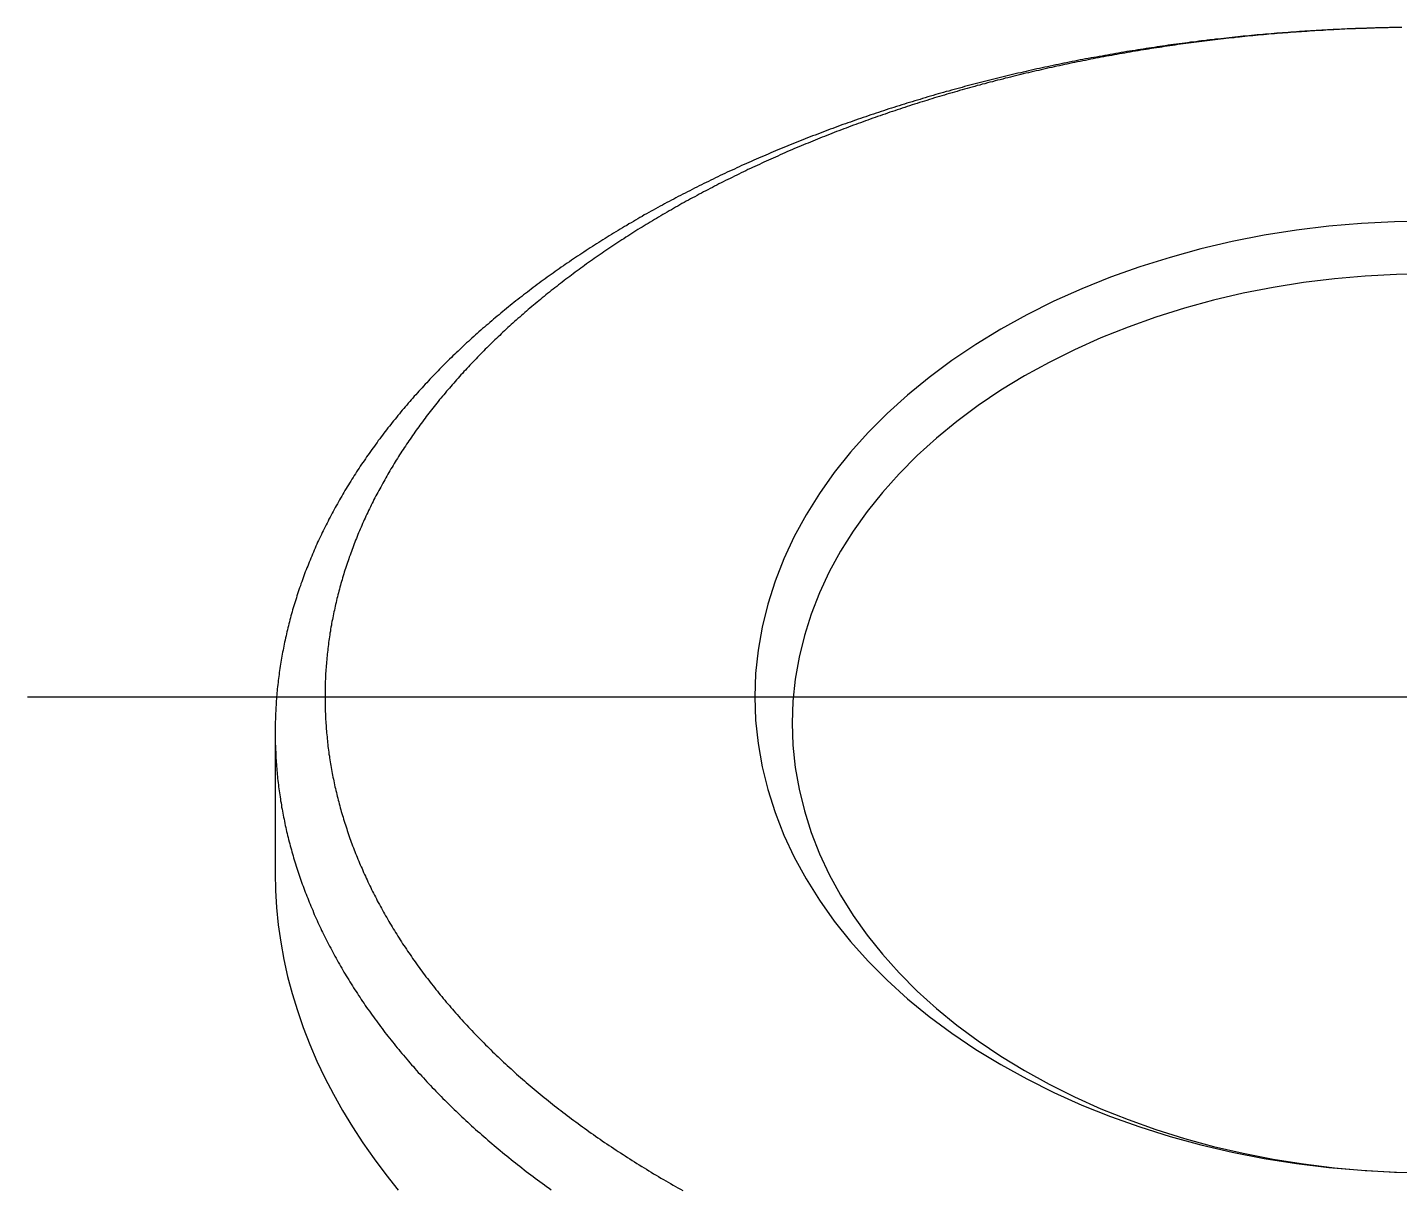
# Model space of a CAD drawing. Extents: x -12.1 to 62.3, y -19.1 to 50.2.
# Drawn here: x 39.8 to 50.82, y 38.82 to 48.15 of the extents above; entities that cross this region are included whole.
import ezdxf

# ---------------------------------------------------------------- set-up
doc = ezdxf.new("R2010")
doc.units = 0
doc.linetypes.add('CENTER', pattern=[50.8, 31.75, -6.35, 6.35, -6.35])
doc.layers.get('0').update_dxf_attribs({"linetype": 'CONTINUOUS'})
doc.layers.add('CENTER', color=1, linetype='CENTER')

msp = doc.modelspace()

# ---------------------------------------------------------------- linework, layer by layer
at = {"color": 7, "linetype": 'CONTINUOUS'}
msp.add_line((41.792, 42.495), (41.792, 41.363), dxfattribs=at)
at = {"color": 7}
for points in [[(50.827, 48.15, 0), (50.804, 48.15, 0), (50.781, 48.149, 0), (50.759, 48.149, 0), (50.736, 48.149, 0), (50.713, 48.148, 0), (50.691, 48.148, 0), (50.668, 48.147, 0), (50.645, 48.147, 0), (50.623, 48.146, 0), (50.6, 48.145, 0), (50.578, 48.145, 0), (50.555, 48.144, 0), (50.532, 48.143, 0), (50.51, 48.142, 0), (50.487, 48.142, 0), (50.464, 48.141, 0), (50.442, 48.14, 0), (50.419, 48.139, 0), (50.397, 48.138, 0), (50.374, 48.137, 0), (50.351, 48.136, 0), (50.329, 48.135, 0), (50.306, 48.134, 0), (50.283, 48.133, 0), (50.261, 48.132, 0), (50.238, 48.13, 0), (50.216, 48.129, 0), (50.193, 48.128, 0), (50.17, 48.127, 0), (50.148, 48.125, 0), (50.125, 48.124, 0), (50.103, 48.123, 0), (50.08, 48.121, 0), (50.058, 48.12, 0), (50.035, 48.118, 0), (50.013, 48.117, 0), (49.99, 48.115, 0), (49.968, 48.113, 0), (49.945, 48.112, 0), (49.922, 48.11, 0), (49.9, 48.108, 0), (49.877, 48.107, 0), (49.855, 48.105, 0), (49.832, 48.103, 0), (49.81, 48.101, 0), (49.787, 48.099, 0), (49.765, 48.097, 0), (49.742, 48.096, 0), (49.72, 48.094, 0), (49.697, 48.092, 0), (49.675, 48.09, 0), (49.652, 48.087, 0), (49.63, 48.085, 0), (49.608, 48.083, 0), (49.585, 48.081, 0), (49.563, 48.079, 0), (49.54, 48.077, 0), (49.518, 48.074, 0), (49.495, 48.072, 0), (49.473, 48.07, 0), (49.45, 48.067, 0), (49.428, 48.065, 0), (49.406, 48.062, 0), (49.383, 48.06, 0), (49.361, 48.057, 0), (49.339, 48.055, 0), (49.316, 48.052, 0), (49.294, 48.05, 0), (49.272, 48.047, 0), (49.249, 48.044, 0), (49.227, 48.042, 0), (49.205, 48.039, 0), (49.182, 48.036, 0), (49.16, 48.033, 0), (49.138, 48.031, 0), (49.115, 48.028, 0), (49.093, 48.025, 0), (49.071, 48.022, 0), (49.048, 48.019, 0), (49.026, 48.016, 0), (49.004, 48.013, 0), (48.982, 48.01, 0), (48.959, 48.007, 0), (48.937, 48.003, 0), (48.915, 48, 0), (48.893, 47.997, 0), (48.871, 47.994, 0), (48.849, 47.99, 0), (48.826, 47.987, 0), (48.804, 47.984, 0), (48.782, 47.98, 0), (48.76, 47.977, 0), (48.738, 47.973, 0), (48.716, 47.97, 0), (48.694, 47.966, 0), (48.671, 47.963, 0), (48.649, 47.959, 0), (48.627, 47.956, 0), (48.605, 47.952, 0), (48.583, 47.948, 0), (48.561, 47.944, 0), (48.539, 47.941, 0), (48.517, 47.937, 0), (48.495, 47.933, 0), (48.473, 47.929, 0), (48.451, 47.925, 0), (48.429, 47.921, 0), (48.407, 47.917, 0), (48.385, 47.913, 0), (48.363, 47.909, 0), (48.341, 47.905, 0), (48.319, 47.901, 0), (48.297, 47.897, 0), (48.276, 47.893, 0), (48.254, 47.889, 0), (48.232, 47.884, 0), (48.21, 47.88, 0), (48.188, 47.876, 0), (48.166, 47.871, 0), (48.145, 47.867, 0), (48.123, 47.863, 0), (48.101, 47.858, 0), (48.079, 47.854, 0), (48.057, 47.849, 0), (48.036, 47.845, 0), (48.014, 47.84, 0), (47.992, 47.835, 0), (47.971, 47.831, 0), (47.949, 47.826, 0), (47.927, 47.821, 0), (47.905, 47.817, 0), (47.884, 47.812, 0), (47.862, 47.807, 0), (47.84, 47.802, 0), (47.819, 47.797, 0), (47.797, 47.792, 0), (47.776, 47.787, 0), (47.754, 47.782, 0), (47.733, 47.777, 0), (47.711, 47.772, 0), (47.69, 47.767, 0), (47.668, 47.762, 0), (47.647, 47.757, 0), (47.625, 47.752, 0), (47.604, 47.746, 0), (47.582, 47.741, 0), (47.561, 47.736, 0), (47.539, 47.73, 0), (47.518, 47.725, 0), (47.497, 47.72, 0), (47.475, 47.714, 0), (47.454, 47.709, 0), (47.433, 47.703, 0), (47.411, 47.698, 0), (47.39, 47.692, 0), (47.369, 47.687, 0), (47.347, 47.681, 0), (47.326, 47.675, 0), (47.305, 47.669, 0), (47.284, 47.664, 0), (47.263, 47.658, 0), (47.241, 47.652, 0), (47.22, 47.646, 0), (47.199, 47.64, 0), (47.178, 47.635, 0), (47.157, 47.629, 0), (47.136, 47.623, 0), (47.115, 47.617, 0), (47.094, 47.611, 0), (47.073, 47.604, 0), (47.052, 47.598, 0), (47.031, 47.592, 0), (47.01, 47.586, 0), (46.989, 47.58, 0), (46.968, 47.573, 0), (46.947, 47.567, 0), (46.926, 47.561, 0), (46.905, 47.554, 0), (46.884, 47.548, 0), (46.863, 47.542, 0), (46.843, 47.535, 0), (46.822, 47.529, 0), (46.801, 47.522, 0), (46.78, 47.516, 0), (46.759, 47.509, 0), (46.739, 47.502, 0), (46.718, 47.496, 0), (46.697, 47.489, 0), (46.676, 47.482, 0), (46.656, 47.475, 0), (46.635, 47.468, 0), (46.615, 47.462, 0), (46.594, 47.455, 0), (46.574, 47.448, 0), (46.553, 47.441, 0), (46.532, 47.434, 0), (46.512, 47.427, 0), (46.491, 47.42, 0), (46.471, 47.413, 0), (46.45, 47.406, 0), (46.43, 47.398, 0), (46.41, 47.391, 0), (46.389, 47.384, 0), (46.369, 47.377, 0), (46.349, 47.37, 0), (46.328, 47.362, 0), (46.308, 47.355, 0), (46.288, 47.347, 0), (46.268, 47.34, 0), (46.247, 47.333, 0), (46.227, 47.325, 0), (46.207, 47.317, 0), (46.187, 47.31, 0), (46.167, 47.302, 0), (46.147, 47.295, 0), (46.127, 47.287, 0), (46.106, 47.279, 0), (46.087, 47.271, 0), (46.066, 47.264, 0), (46.047, 47.256, 0), (46.027, 47.248, 0), (46.007, 47.24, 0), (45.987, 47.232, 0), (45.967, 47.224, 0), (45.947, 47.216, 0), (45.927, 47.208, 0), (45.907, 47.2, 0), (45.888, 47.192, 0), (45.868, 47.184, 0), (45.848, 47.176, 0), (45.828, 47.168, 0), (45.809, 47.159, 0), (45.789, 47.151, 0), (45.77, 47.143, 0), (45.75, 47.134, 0), (45.73, 47.126, 0), (45.711, 47.118, 0), (45.691, 47.109, 0), (45.672, 47.101, 0), (45.652, 47.092, 0), (45.633, 47.084, 0), (45.614, 47.075, 0), (45.594, 47.066, 0), (45.575, 47.058, 0), (45.556, 47.049, 0), (45.536, 47.041, 0), (45.517, 47.032, 0), (45.498, 47.023, 0), (45.479, 47.014, 0), (45.459, 47.005, 0), (45.44, 46.996, 0), (45.421, 46.988, 0), (45.402, 46.979, 0), (45.383, 46.97, 0), (45.364, 46.961, 0), (45.345, 46.952, 0), (45.326, 46.943, 0), (45.307, 46.933, 0), (45.288, 46.924, 0), (45.27, 46.915, 0), (45.251, 46.906, 0), (45.232, 46.897, 0), (45.213, 46.887, 0), (45.195, 46.878, 0), (45.176, 46.869, 0), (45.157, 46.859, 0), (45.139, 46.85, 0), (45.12, 46.84, 0), (45.102, 46.831, 0), (45.083, 46.821, 0), (45.065, 46.812, 0), (45.046, 46.802, 0), (45.028, 46.793, 0), (45.009, 46.783, 0), (44.991, 46.773, 0), (44.972, 46.764, 0), (44.954, 46.754, 0), (44.936, 46.744, 0), (44.918, 46.734, 0), (44.9, 46.724, 0), (44.882, 46.715, 0), (44.863, 46.705, 0), (44.845, 46.695, 0), (44.827, 46.685, 0), (44.809, 46.675, 0), (44.791, 46.665, 0), (44.773, 46.655, 0), (44.755, 46.645, 0), (44.738, 46.634, 0), (44.72, 46.624, 0), (44.702, 46.614, 0), (44.684, 46.604, 0), (44.667, 46.593, 0), (44.649, 46.583, 0), (44.631, 46.573, 0), (44.614, 46.562, 0), (44.596, 46.552, 0), (44.579, 46.542, 0), (44.561, 46.531, 0), (44.544, 46.521, 0), (44.526, 46.51, 0), (44.509, 46.5, 0), (44.492, 46.489, 0), (44.474, 46.478, 0), (44.457, 46.468, 0), (44.44, 46.457, 0), (44.423, 46.446, 0), (44.406, 46.435, 0), (44.389, 46.425, 0), (44.371, 46.414, 0), (44.355, 46.403, 0), (44.338, 46.392, 0), (44.321, 46.381, 0), (44.304, 46.37, 0), (44.287, 46.359, 0), (44.27, 46.348, 0), (44.253, 46.337, 0), (44.237, 46.326, 0), (44.22, 46.315, 0), (44.203, 46.304, 0), (44.187, 46.293, 0), (44.17, 46.282, 0), (44.154, 46.27, 0), (44.137, 46.259, 0), (44.121, 46.248, 0), (44.105, 46.236, 0), (44.088, 46.225, 0), (44.072, 46.214, 0), (44.056, 46.202, 0), (44.039, 46.191, 0), (44.023, 46.179, 0), (44.007, 46.168, 0), (43.991, 46.156, 0), (43.975, 46.145, 0), (43.959, 46.133, 0), (43.943, 46.121, 0), (43.927, 46.11, 0), (43.911, 46.098, 0), (43.895, 46.086, 0), (43.88, 46.075, 0), (43.864, 46.063, 0), (43.848, 46.051, 0), (43.833, 46.039, 0), (43.817, 46.027, 0), (43.802, 46.015, 0), (43.786, 46.003, 0), (43.771, 45.991, 0), (43.755, 45.979, 0), (43.74, 45.967, 0), (43.724, 45.955, 0), (43.709, 45.943, 0), (43.694, 45.931, 0), (43.679, 45.919, 0), (43.664, 45.907, 0), (43.649, 45.894, 0), (43.634, 45.882, 0), (43.619, 45.87, 0), (43.604, 45.858, 0), (43.589, 45.845, 0), (43.574, 45.833, 0), (43.559, 45.82, 0), (43.544, 45.808, 0), (43.53, 45.795, 0), (43.515, 45.783, 0), (43.501, 45.77, 0), (43.486, 45.758, 0), (43.471, 45.745, 0), (43.457, 45.733, 0), (43.443, 45.72, 0), (43.428, 45.707, 0), (43.414, 45.695, 0), (43.4, 45.682, 0), (43.386, 45.669, 0), (43.371, 45.656, 0), (43.357, 45.644, 0), (43.343, 45.631, 0), (43.329, 45.618, 0), (43.315, 45.605, 0), (43.301, 45.592, 0), (43.288, 45.579, 0), (43.274, 45.566, 0), (43.26, 45.553, 0), (43.246, 45.54, 0), (43.233, 45.527, 0), (43.219, 45.514, 0), (43.206, 45.5, 0), (43.192, 45.487, 0), (43.179, 45.474, 0), (43.165, 45.461, 0), (43.152, 45.447, 0), (43.139, 45.434, 0), (43.125, 45.421, 0), (43.112, 45.407, 0), (43.099, 45.394, 0), (43.086, 45.38, 0), (43.073, 45.367, 0), (43.06, 45.354, 0), (43.047, 45.34, 0), (43.034, 45.327, 0), (43.022, 45.313, 0), (43.009, 45.299, 0), (42.996, 45.286, 0), (42.983, 45.272, 0), (42.971, 45.258, 0), (42.958, 45.245, 0), (42.946, 45.231, 0), (42.934, 45.217, 0), (42.921, 45.203, 0), (42.909, 45.19, 0), (42.897, 45.176, 0), (42.884, 45.162, 0), (42.872, 45.148, 0), (42.86, 45.134, 0), (42.848, 45.12, 0), (42.836, 45.106, 0), (42.824, 45.092, 0), (42.812, 45.078, 0), (42.801, 45.064, 0), (42.789, 45.05, 0), (42.777, 45.035, 0), (42.766, 45.021, 0), (42.754, 45.007, 0), (42.743, 44.993, 0), (42.731, 44.979, 0), (42.72, 44.964, 0), (42.709, 44.95, 0), (42.697, 44.936, 0), (42.686, 44.921, 0), (42.675, 44.907, 0), (42.664, 44.893, 0), (42.653, 44.878, 0), (42.642, 44.864, 0), (42.631, 44.849, 0), (42.62, 44.835, 0), (42.61, 44.82, 0), (42.599, 44.806, 0), (42.588, 44.791, 0), (42.578, 44.776, 0), (42.567, 44.762, 0), (42.557, 44.747, 0), (42.546, 44.732, 0), (42.536, 44.718, 0), (42.526, 44.703, 0), (42.516, 44.688, 0), (42.505, 44.673, 0), (42.495, 44.659, 0), (42.485, 44.644, 0), (42.475, 44.629, 0), (42.466, 44.614, 0), (42.456, 44.599, 0), (42.446, 44.584, 0), (42.436, 44.569, 0), (42.427, 44.554, 0), (42.417, 44.539, 0), (42.408, 44.524, 0), (42.398, 44.509, 0), (42.389, 44.494, 0), (42.38, 44.479, 0), (42.371, 44.464, 0), (42.361, 44.449, 0), (42.352, 44.434, 0), (42.343, 44.419, 0), (42.334, 44.404, 0), (42.326, 44.388, 0), (42.317, 44.373, 0), (42.308, 44.358, 0), (42.299, 44.343, 0), (42.291, 44.327, 0), (42.282, 44.312, 0), (42.274, 44.297, 0), (42.265, 44.281, 0), (42.257, 44.266, 0), (42.249, 44.251, 0), (42.241, 44.235, 0), (42.233, 44.22, 0), (42.224, 44.204, 0), (42.217, 44.189, 0), (42.209, 44.173, 0), (42.201, 44.158, 0), (42.193, 44.142, 0), (42.185, 44.127, 0), (42.178, 44.111, 0), (42.17, 44.096, 0), (42.163, 44.08, 0), (42.155, 44.065, 0), (42.148, 44.049, 0), (42.141, 44.033, 0), (42.133, 44.018, 0), (42.126, 44.002, 0), (42.119, 43.986, 0), (42.112, 43.971, 0), (42.105, 43.955, 0), (42.099, 43.939, 0), (42.092, 43.923, 0), (42.085, 43.908, 0), (42.078, 43.892, 0), (42.072, 43.876, 0), (42.065, 43.86, 0), (42.059, 43.844, 0), (42.053, 43.828, 0), (42.047, 43.813, 0), (42.04, 43.797, 0), (42.034, 43.781, 0), (42.028, 43.765, 0), (42.022, 43.749, 0), (42.016, 43.733, 0), (42.011, 43.717, 0), (42.005, 43.701, 0), (41.999, 43.685, 0), (41.994, 43.669, 0), (41.988, 43.654, 0), (41.983, 43.638, 0), (41.977, 43.621, 0), (41.972, 43.605, 0), (41.967, 43.589, 0), (41.962, 43.573, 0), (41.957, 43.557, 0), (41.952, 43.541, 0), (41.947, 43.525, 0), (41.942, 43.509, 0), (41.937, 43.493, 0), (41.932, 43.477, 0), (41.928, 43.461, 0), (41.923, 43.445, 0), (41.919, 43.429, 0), (41.914, 43.412, 0), (41.91, 43.396, 0), (41.906, 43.38, 0), (41.902, 43.364, 0), (41.898, 43.348, 0), (41.894, 43.332, 0), (41.89, 43.315, 0), (41.886, 43.299, 0), (41.882, 43.283, 0), (41.879, 43.267, 0), (41.875, 43.251, 0), (41.871, 43.234, 0), (41.868, 43.218, 0), (41.864, 43.202, 0), (41.861, 43.185, 0), (41.858, 43.169, 0), (41.855, 43.153, 0), (41.852, 43.137, 0), (41.849, 43.12, 0), (41.846, 43.104, 0), (41.843, 43.088, 0), (41.84, 43.072, 0), (41.837, 43.055, 0), (41.835, 43.039, 0), (41.832, 43.023, 0), (41.83, 43.006, 0), (41.828, 42.99, 0), (41.825, 42.974, 0), (41.823, 42.957, 0), (41.821, 42.941, 0), (41.819, 42.925, 0), (41.817, 42.908, 0), (41.815, 42.892, 0), (41.813, 42.876, 0), (41.811, 42.859, 0), (41.809, 42.843, 0), (41.808, 42.827, 0), (41.806, 42.81, 0), (41.805, 42.794, 0), (41.803, 42.778, 0), (41.802, 42.761, 0), (41.801, 42.745, 0), (41.8, 42.728, 0), (41.799, 42.712, 0), (41.798, 42.696, 0), (41.797, 42.679, 0), (41.796, 42.663, 0), (41.795, 42.647, 0), (41.795, 42.63, 0), (41.794, 42.614, 0), (41.794, 42.597, 0), (41.793, 42.581, 0), (41.793, 42.565, 0), (41.792, 42.548, 0), (41.792, 42.532, 0), (41.792, 42.515, 0), (41.792, 42.499, 0), (41.792, 42.483, 0), (41.792, 42.466, 0), (41.792, 42.45, 0), (41.792, 42.433, 0), (41.793, 42.417, 0), (41.793, 42.401, 0), (41.794, 42.384, 0), (41.794, 42.368, 0), (41.795, 42.352, 0), (41.796, 42.335, 0), (41.796, 42.319, 0), (41.797, 42.302, 0), (41.798, 42.286, 0), (41.799, 42.27, 0), (41.8, 42.253, 0), (41.802, 42.237, 0), (41.803, 42.22, 0), (41.804, 42.204, 0), (41.806, 42.188, 0), (41.807, 42.171, 0), (41.809, 42.155, 0), (41.81, 42.138, 0), (41.812, 42.122, 0), (41.814, 42.106, 0), (41.816, 42.089, 0), (41.818, 42.073, 0), (41.82, 42.057, 0), (41.822, 42.04, 0), (41.824, 42.024, 0), (41.826, 42.008, 0), (41.829, 41.991, 0), (41.831, 41.975, 0), (41.834, 41.958, 0), (41.836, 41.942, 0), (41.839, 41.926, 0), (41.842, 41.909, 0), (41.844, 41.893, 0), (41.847, 41.877, 0), (41.85, 41.86, 0), (41.853, 41.844, 0), (41.856, 41.828, 0), (41.86, 41.811, 0), (41.863, 41.795, 0), (41.866, 41.779, 0), (41.87, 41.762, 0), (41.873, 41.746, 0), (41.877, 41.73, 0), (41.881, 41.713, 0), (41.884, 41.697, 0), (41.888, 41.681, 0), (41.892, 41.664, 0), (41.896, 41.648, 0), (41.9, 41.632, 0), (41.904, 41.615, 0), (41.909, 41.599, 0), (41.913, 41.583, 0), (41.917, 41.567, 0), (41.922, 41.55, 0), (41.926, 41.534, 0), (41.931, 41.518, 0), (41.936, 41.502, 0), (41.94, 41.485, 0), (41.945, 41.469, 0), (41.95, 41.453, 0), (41.955, 41.437, 0), (41.96, 41.42, 0), (41.965, 41.404, 0), (41.971, 41.388, 0), (41.976, 41.372, 0), (41.981, 41.355, 0), (41.987, 41.339, 0), (41.993, 41.323, 0), (41.998, 41.307, 0), (42.004, 41.291, 0), (42.01, 41.274, 0), (42.016, 41.258, 0), (42.022, 41.242, 0), (42.028, 41.226, 0), (42.034, 41.21, 0), (42.04, 41.194, 0), (42.046, 41.177, 0), (42.053, 41.161, 0), (42.059, 41.145, 0), (42.066, 41.129, 0), (42.072, 41.113, 0), (42.079, 41.097, 0), (42.086, 41.081, 0), (42.093, 41.065, 0), (42.099, 41.048, 0), (42.106, 41.032, 0), (42.114, 41.016, 0), (42.121, 41, 0), (42.128, 40.984, 0), (42.135, 40.968, 0), (42.143, 40.952, 0), (42.15, 40.936, 0), (42.158, 40.92, 0), (42.165, 40.904, 0), (42.173, 40.888, 0), (42.181, 40.872, 0), (42.189, 40.856, 0), (42.197, 40.84, 0), (42.205, 40.824, 0), (42.213, 40.808, 0), (42.221, 40.792, 0), (42.229, 40.776, 0), (42.238, 40.76, 0), (42.246, 40.744, 0), (42.255, 40.728, 0), (42.263, 40.712, 0), (42.272, 40.696, 0), (42.281, 40.68, 0), (42.289, 40.664, 0), (42.298, 40.649, 0), (42.307, 40.633, 0), (42.316, 40.617, 0), (42.326, 40.601, 0), (42.335, 40.585, 0), (42.344, 40.569, 0), (42.354, 40.553, 0), (42.363, 40.538, 0), (42.373, 40.522, 0), (42.382, 40.506, 0), (42.392, 40.49, 0), (42.402, 40.475, 0), (42.412, 40.459, 0), (42.422, 40.443, 0), (42.432, 40.427, 0), (42.442, 40.412, 0), (42.452, 40.396, 0), (42.462, 40.38, 0), (42.473, 40.365, 0), (42.483, 40.349, 0), (42.494, 40.333, 0), (42.505, 40.318, 0), (42.515, 40.302, 0), (42.526, 40.286, 0), (42.537, 40.271, 0), (42.548, 40.255, 0), (42.559, 40.24, 0), (42.57, 40.224, 0), (42.581, 40.209, 0), (42.592, 40.193, 0), (42.604, 40.178, 0), (42.615, 40.162, 0), (42.627, 40.147, 0), (42.638, 40.131, 0), (42.65, 40.116, 0), (42.662, 40.1, 0), (42.673, 40.085, 0), (42.685, 40.069, 0), (42.697, 40.054, 0), (42.709, 40.038, 0), (42.722, 40.023, 0), (42.734, 40.008, 0), (42.746, 39.992, 0), (42.759, 39.977, 0), (42.771, 39.962, 0), (42.784, 39.947, 0), (42.796, 39.931, 0), (42.809, 39.916, 0), (42.822, 39.901, 0), (42.835, 39.886, 0), (42.848, 39.87, 0), (42.861, 39.855, 0), (42.874, 39.84, 0), (42.887, 39.825, 0), (42.901, 39.81, 0), (42.914, 39.794, 0), (42.927, 39.779, 0), (42.941, 39.764, 0), (42.955, 39.749, 0), (42.968, 39.734, 0), (42.982, 39.719, 0), (42.996, 39.704, 0), (43.01, 39.689, 0), (43.024, 39.674, 0), (43.038, 39.659, 0), (43.052, 39.644, 0), (43.067, 39.629, 0), (43.081, 39.614, 0), (43.096, 39.599, 0), (43.11, 39.585, 0), (43.125, 39.57, 0), (43.139, 39.555, 0), (43.154, 39.54, 0), (43.169, 39.525, 0), (43.184, 39.511, 0), (43.199, 39.496, 0), (43.214, 39.481, 0), (43.229, 39.466, 0), (43.245, 39.452, 0), (43.26, 39.437, 0), (43.275, 39.422, 0), (43.291, 39.408, 0), (43.306, 39.393, 0), (43.322, 39.379, 0), (43.338, 39.364, 0), (43.353, 39.35, 0), (43.369, 39.335, 0), (43.385, 39.321, 0), (43.401, 39.306, 0), (43.417, 39.292, 0), (43.434, 39.278, 0), (43.45, 39.263, 0), (43.466, 39.249, 0), (43.483, 39.235, 0), (43.499, 39.221, 0), (43.516, 39.206, 0), (43.532, 39.192, 0), (43.549, 39.178, 0), (43.566, 39.164, 0), (43.583, 39.15, 0), (43.599, 39.136, 0), (43.616, 39.122, 0), (43.633, 39.108, 0), (43.651, 39.094, 0), (43.668, 39.08, 0), (43.685, 39.066, 0), (43.703, 39.052, 0), (43.72, 39.038, 0), (43.737, 39.024, 0), (43.755, 39.01, 0), (43.773, 38.997, 0), (43.791, 38.983, 0), (43.808, 38.969, 0), (43.826, 38.956, 0), (43.844, 38.942, 0), (43.862, 38.928, 0), (43.88, 38.915, 0), (43.898, 38.901, 0), (43.916, 38.888, 0), (43.935, 38.874, 0), (43.953, 38.861, 0), (43.971, 38.848, 0), (43.99, 38.834, 0), (44.008, 38.821, 0)], [(50.835, 48.15, 0), (50.813, 48.15, 0), (50.791, 48.15, 0), (50.769, 48.149, 0), (50.748, 48.149, 0), (50.726, 48.148, 0), (50.704, 48.148, 0), (50.682, 48.147, 0), (50.66, 48.147, 0), (50.639, 48.146, 0), (50.617, 48.145, 0), (50.595, 48.145, 0), (50.573, 48.144, 0), (50.551, 48.143, 0), (50.53, 48.143, 0), (50.508, 48.142, 0), (50.486, 48.141, 0), (50.464, 48.14, 0), (50.443, 48.139, 0), (50.421, 48.138, 0), (50.399, 48.138, 0), (50.377, 48.136, 0), (50.355, 48.136, 0), (50.334, 48.134, 0), (50.312, 48.133, 0), (50.29, 48.132, 0), (50.268, 48.131, 0), (50.247, 48.13, 0), (50.225, 48.129, 0), (50.203, 48.127, 0), (50.181, 48.126, 0), (50.16, 48.125, 0), (50.138, 48.123, 0), (50.116, 48.122, 0), (50.094, 48.121, 0), (50.073, 48.119, 0), (50.051, 48.118, 0), (50.029, 48.116, 0), (50.008, 48.115, 0), (49.986, 48.113, 0), (49.964, 48.112, 0), (49.943, 48.11, 0), (49.921, 48.108, 0), (49.899, 48.107, 0), (49.878, 48.105, 0), (49.856, 48.103, 0), (49.834, 48.101, 0), (49.813, 48.099, 0), (49.791, 48.098, 0), (49.769, 48.096, 0), (49.748, 48.094, 0), (49.726, 48.092, 0), (49.705, 48.09, 0), (49.683, 48.088, 0), (49.661, 48.086, 0), (49.64, 48.084, 0), (49.618, 48.082, 0), (49.596, 48.079, 0), (49.575, 48.077, 0), (49.553, 48.075, 0), (49.532, 48.073, 0), (49.51, 48.071, 0), (49.489, 48.068, 0), (49.467, 48.066, 0), (49.446, 48.063, 0), (49.424, 48.061, 0), (49.403, 48.059, 0), (49.381, 48.056, 0), (49.359, 48.054, 0), (49.338, 48.051, 0), (49.316, 48.048, 0), (49.295, 48.046, 0), (49.273, 48.043, 0), (49.252, 48.041, 0), (49.231, 48.038, 0), (49.209, 48.035, 0), (49.188, 48.032, 0), (49.166, 48.029, 0), (49.145, 48.027, 0), (49.123, 48.024, 0), (49.102, 48.021, 0), (49.081, 48.018, 0), (49.059, 48.015, 0), (49.038, 48.012, 0), (49.017, 48.009, 0), (48.995, 48.006, 0), (48.974, 48.003, 0), (48.952, 48, 0), (48.931, 47.996, 0), (48.91, 47.993, 0), (48.889, 47.99, 0), (48.867, 47.987, 0), (48.846, 47.983, 0), (48.825, 47.98, 0), (48.803, 47.977, 0), (48.782, 47.973, 0), (48.761, 47.97, 0), (48.74, 47.967, 0), (48.718, 47.963, 0), (48.697, 47.959, 0), (48.676, 47.956, 0), (48.655, 47.952, 0), (48.633, 47.949, 0), (48.612, 47.945, 0), (48.591, 47.941, 0), (48.57, 47.938, 0), (48.549, 47.934, 0), (48.528, 47.93, 0), (48.507, 47.926, 0), (48.486, 47.922, 0), (48.465, 47.919, 0), (48.443, 47.915, 0), (48.422, 47.911, 0), (48.401, 47.907, 0), (48.38, 47.903, 0), (48.359, 47.899, 0), (48.338, 47.895, 0), (48.317, 47.89, 0), (48.296, 47.886, 0), (48.275, 47.882, 0), (48.254, 47.878, 0), (48.233, 47.874, 0), (48.212, 47.869, 0), (48.191, 47.865, 0), (48.17, 47.861, 0), (48.15, 47.856, 0), (48.129, 47.852, 0), (48.108, 47.847, 0), (48.087, 47.843, 0), (48.066, 47.839, 0), (48.045, 47.834, 0), (48.025, 47.829, 0), (48.004, 47.825, 0), (47.983, 47.82, 0), (47.962, 47.816, 0), (47.941, 47.811, 0), (47.921, 47.806, 0), (47.9, 47.801, 0), (47.879, 47.797, 0), (47.858, 47.792, 0), (47.838, 47.787, 0), (47.817, 47.782, 0), (47.797, 47.777, 0), (47.776, 47.772, 0), (47.755, 47.767, 0), (47.735, 47.762, 0), (47.714, 47.757, 0), (47.693, 47.752, 0), (47.673, 47.747, 0), (47.652, 47.742, 0), (47.632, 47.736, 0), (47.611, 47.731, 0), (47.591, 47.726, 0), (47.57, 47.721, 0), (47.55, 47.715, 0), (47.529, 47.71, 0), (47.509, 47.705, 0), (47.489, 47.699, 0), (47.468, 47.694, 0), (47.448, 47.688, 0), (47.427, 47.683, 0), (47.407, 47.677, 0), (47.387, 47.672, 0), (47.366, 47.666, 0), (47.346, 47.66, 0), (47.326, 47.654, 0), (47.306, 47.649, 0), (47.285, 47.643, 0), (47.265, 47.637, 0), (47.245, 47.632, 0), (47.225, 47.626, 0), (47.205, 47.62, 0), (47.184, 47.614, 0), (47.164, 47.608, 0), (47.144, 47.602, 0), (47.124, 47.596, 0), (47.104, 47.59, 0), (47.084, 47.584, 0), (47.064, 47.578, 0), (47.044, 47.572, 0), (47.024, 47.565, 0), (47.004, 47.559, 0), (46.984, 47.553, 0), (46.964, 47.547, 0), (46.944, 47.54, 0), (46.924, 47.534, 0), (46.904, 47.528, 0), (46.884, 47.521, 0), (46.864, 47.515, 0), (46.845, 47.508, 0), (46.825, 47.502, 0), (46.805, 47.495, 0), (46.785, 47.489, 0), (46.766, 47.482, 0), (46.746, 47.475, 0), (46.726, 47.469, 0), (46.706, 47.462, 0), (46.687, 47.455, 0), (46.667, 47.449, 0), (46.648, 47.442, 0), (46.628, 47.435, 0), (46.608, 47.428, 0), (46.589, 47.421, 0), (46.569, 47.414, 0), (46.55, 47.407, 0), (46.53, 47.4, 0), (46.511, 47.393, 0), (46.491, 47.386, 0), (46.472, 47.379, 0), (46.453, 47.372, 0), (46.433, 47.365, 0), (46.414, 47.358, 0), (46.394, 47.35, 0), (46.375, 47.343, 0), (46.356, 47.336, 0), (46.337, 47.328, 0), (46.317, 47.321, 0), (46.298, 47.314, 0), (46.279, 47.306, 0), (46.26, 47.299, 0), (46.241, 47.291, 0), (46.221, 47.284, 0), (46.202, 47.276, 0), (46.183, 47.269, 0), (46.164, 47.261, 0), (46.145, 47.253, 0), (46.126, 47.246, 0), (46.107, 47.238, 0), (46.088, 47.23, 0), (46.069, 47.222, 0), (46.051, 47.215, 0), (46.032, 47.207, 0), (46.013, 47.199, 0), (45.994, 47.191, 0), (45.975, 47.183, 0), (45.956, 47.175, 0), (45.938, 47.167, 0), (45.919, 47.159, 0), (45.9, 47.151, 0), (45.882, 47.143, 0), (45.863, 47.135, 0), (45.845, 47.127, 0), (45.826, 47.118, 0), (45.807, 47.11, 0), (45.789, 47.102, 0), (45.77, 47.093, 0), (45.752, 47.085, 0), (45.734, 47.077, 0), (45.715, 47.068, 0), (45.697, 47.06, 0), (45.679, 47.051, 0), (45.66, 47.043, 0), (45.642, 47.035, 0), (45.624, 47.026, 0), (45.606, 47.017, 0), (45.587, 47.009, 0), (45.569, 47, 0), (45.551, 46.991, 0), (45.533, 46.983, 0), (45.515, 46.974, 0), (45.497, 46.965, 0), (45.479, 46.956, 0), (45.461, 46.947, 0), (45.443, 46.939, 0), (45.425, 46.93, 0), (45.407, 46.921, 0), (45.389, 46.912, 0), (45.372, 46.903, 0), (45.354, 46.894, 0), (45.336, 46.885, 0), (45.319, 46.876, 0), (45.301, 46.867, 0), (45.283, 46.857, 0), (45.266, 46.848, 0), (45.248, 46.839, 0), (45.23, 46.83, 0), (45.213, 46.82, 0), (45.196, 46.811, 0), (45.178, 46.802, 0), (45.161, 46.792, 0), (45.143, 46.783, 0), (45.126, 46.774, 0), (45.109, 46.764, 0), (45.091, 46.755, 0), (45.074, 46.745, 0), (45.057, 46.736, 0), (45.04, 46.726, 0), (45.023, 46.716, 0), (45.006, 46.707, 0), (44.989, 46.697, 0), (44.972, 46.687, 0), (44.955, 46.678, 0), (44.938, 46.668, 0), (44.921, 46.658, 0), (44.904, 46.648, 0), (44.887, 46.638, 0), (44.87, 46.628, 0), (44.853, 46.618, 0), (44.837, 46.608, 0), (44.82, 46.598, 0), (44.803, 46.588, 0), (44.787, 46.578, 0), (44.77, 46.568, 0), (44.754, 46.558, 0), (44.737, 46.548, 0), (44.721, 46.538, 0), (44.704, 46.528, 0), (44.688, 46.517, 0), (44.672, 46.507, 0), (44.655, 46.497, 0), (44.639, 46.487, 0), (44.623, 46.476, 0), (44.607, 46.466, 0), (44.591, 46.455, 0), (44.575, 46.445, 0), (44.559, 46.434, 0), (44.542, 46.424, 0), (44.526, 46.413, 0), (44.511, 46.403, 0), (44.495, 46.392, 0), (44.479, 46.382, 0), (44.463, 46.371, 0), (44.447, 46.36, 0), (44.431, 46.35, 0), (44.416, 46.339, 0), (44.4, 46.328, 0), (44.385, 46.317, 0), (44.369, 46.307, 0), (44.353, 46.296, 0), (44.338, 46.285, 0), (44.322, 46.274, 0), (44.307, 46.263, 0), (44.292, 46.252, 0), (44.276, 46.241, 0), (44.261, 46.23, 0), (44.246, 46.219, 0), (44.231, 46.208, 0), (44.216, 46.197, 0), (44.2, 46.186, 0), (44.185, 46.174, 0), (44.17, 46.163, 0), (44.156, 46.152, 0), (44.141, 46.141, 0), (44.126, 46.129, 0), (44.111, 46.118, 0), (44.096, 46.107, 0), (44.081, 46.095, 0), (44.067, 46.084, 0), (44.052, 46.072, 0), (44.037, 46.061, 0), (44.023, 46.05, 0), (44.008, 46.038, 0), (43.994, 46.026, 0), (43.979, 46.015, 0), (43.965, 46.003, 0), (43.951, 45.992, 0), (43.936, 45.98, 0), (43.922, 45.968, 0), (43.908, 45.957, 0), (43.894, 45.945, 0), (43.88, 45.933, 0), (43.865, 45.921, 0), (43.852, 45.91, 0), (43.837, 45.898, 0), (43.824, 45.886, 0), (43.81, 45.874, 0), (43.796, 45.862, 0), (43.782, 45.85, 0), (43.768, 45.838, 0), (43.755, 45.826, 0), (43.741, 45.814, 0), (43.727, 45.802, 0), (43.714, 45.79, 0), (43.7, 45.778, 0), (43.687, 45.765, 0), (43.673, 45.753, 0), (43.66, 45.741, 0), (43.647, 45.729, 0), (43.634, 45.716, 0), (43.62, 45.704, 0), (43.607, 45.692, 0), (43.594, 45.679, 0), (43.581, 45.667, 0), (43.568, 45.655, 0), (43.555, 45.642, 0), (43.542, 45.63, 0), (43.529, 45.617, 0), (43.517, 45.605, 0), (43.504, 45.592, 0), (43.491, 45.58, 0), (43.478, 45.567, 0), (43.466, 45.554, 0), (43.453, 45.541, 0), (43.441, 45.529, 0), (43.428, 45.516, 0), (43.416, 45.503, 0), (43.404, 45.491, 0), (43.391, 45.478, 0), (43.379, 45.465, 0), (43.367, 45.452, 0), (43.355, 45.439, 0), (43.343, 45.426, 0), (43.331, 45.413, 0), (43.319, 45.401, 0), (43.307, 45.388, 0), (43.295, 45.374, 0), (43.283, 45.361, 0), (43.271, 45.348, 0), (43.26, 45.335, 0), (43.248, 45.322, 0), (43.236, 45.309, 0), (43.225, 45.296, 0), (43.213, 45.283, 0), (43.202, 45.269, 0), (43.19, 45.256, 0), (43.179, 45.243, 0), (43.168, 45.23, 0), (43.157, 45.216, 0), (43.145, 45.203, 0), (43.134, 45.19, 0), (43.123, 45.176, 0), (43.112, 45.163, 0), (43.101, 45.149, 0), (43.09, 45.136, 0), (43.08, 45.122, 0), (43.069, 45.109, 0), (43.058, 45.095, 0), (43.047, 45.082, 0), (43.037, 45.068, 0), (43.026, 45.054, 0), (43.016, 45.041, 0), (43.005, 45.027, 0), (42.995, 45.014, 0), (42.985, 45, 0), (42.974, 44.986, 0), (42.964, 44.972, 0), (42.954, 44.959, 0), (42.944, 44.945, 0), (42.934, 44.931, 0), (42.924, 44.917, 0), (42.914, 44.903, 0), (42.904, 44.889, 0), (42.895, 44.875, 0), (42.885, 44.861, 0), (42.875, 44.847, 0), (42.866, 44.833, 0), (42.856, 44.819, 0), (42.847, 44.805, 0), (42.837, 44.791, 0), (42.828, 44.777, 0), (42.819, 44.763, 0), (42.81, 44.749, 0), (42.8, 44.735, 0), (42.791, 44.721, 0), (42.782, 44.706, 0), (42.773, 44.692, 0), (42.764, 44.678, 0), (42.756, 44.664, 0), (42.747, 44.65, 0), (42.738, 44.635, 0), (42.73, 44.621, 0), (42.721, 44.607, 0), (42.712, 44.592, 0), (42.704, 44.578, 0), (42.696, 44.564, 0), (42.687, 44.549, 0), (42.679, 44.535, 0), (42.671, 44.52, 0), (42.663, 44.506, 0), (42.655, 44.492, 0), (42.647, 44.477, 0), (42.639, 44.462, 0), (42.631, 44.448, 0), (42.623, 44.434, 0), (42.615, 44.419, 0), (42.608, 44.404, 0), (42.6, 44.39, 0), (42.593, 44.375, 0), (42.585, 44.361, 0), (42.578, 44.346, 0), (42.57, 44.331, 0), (42.563, 44.317, 0), (42.556, 44.302, 0), (42.549, 44.287, 0), (42.542, 44.273, 0), (42.535, 44.258, 0), (42.528, 44.243, 0), (42.521, 44.228, 0), (42.514, 44.213, 0), (42.507, 44.199, 0), (42.501, 44.184, 0), (42.494, 44.169, 0), (42.487, 44.154, 0), (42.481, 44.139, 0), (42.475, 44.124, 0), (42.468, 44.11, 0), (42.462, 44.095, 0), (42.456, 44.08, 0), (42.45, 44.065, 0), (42.444, 44.05, 0), (42.438, 44.035, 0), (42.432, 44.02, 0), (42.426, 44.005, 0), (42.42, 43.99, 0), (42.415, 43.975, 0), (42.409, 43.96, 0), (42.404, 43.945, 0), (42.398, 43.93, 0), (42.393, 43.915, 0), (42.387, 43.9, 0), (42.382, 43.885, 0), (42.377, 43.87, 0), (42.372, 43.855, 0), (42.367, 43.84, 0), (42.362, 43.825, 0), (42.357, 43.809, 0), (42.352, 43.794, 0), (42.347, 43.779, 0), (42.343, 43.764, 0), (42.338, 43.749, 0), (42.333, 43.734, 0), (42.329, 43.718, 0), (42.324, 43.703, 0), (42.32, 43.688, 0), (42.316, 43.673, 0), (42.312, 43.658, 0), (42.307, 43.642, 0), (42.303, 43.627, 0), (42.299, 43.612, 0), (42.295, 43.597, 0), (42.292, 43.581, 0), (42.288, 43.566, 0), (42.284, 43.551, 0), (42.281, 43.536, 0), (42.277, 43.52, 0), (42.273, 43.505, 0), (42.27, 43.49, 0), (42.267, 43.474, 0), (42.264, 43.459, 0), (42.26, 43.444, 0), (42.257, 43.429, 0), (42.254, 43.413, 0), (42.251, 43.398, 0), (42.248, 43.383, 0), (42.245, 43.367, 0), (42.243, 43.352, 0), (42.24, 43.337, 0), (42.237, 43.321, 0), (42.235, 43.306, 0), (42.232, 43.29, 0), (42.23, 43.275, 0), (42.228, 43.26, 0), (42.225, 43.244, 0), (42.223, 43.229, 0), (42.221, 43.214, 0), (42.219, 43.198, 0), (42.217, 43.183, 0), (42.215, 43.167, 0), (42.214, 43.152, 0), (42.212, 43.136, 0), (42.21, 43.121, 0), (42.209, 43.106, 0), (42.207, 43.09, 0), (42.206, 43.075, 0), (42.204, 43.059, 0), (42.203, 43.044, 0), (42.202, 43.029, 0), (42.2, 43.013, 0), (42.199, 42.998, 0), (42.198, 42.982, 0), (42.197, 42.967, 0), (42.197, 42.951, 0), (42.196, 42.936, 0), (42.195, 42.921, 0), (42.194, 42.905, 0), (42.194, 42.89, 0), (42.193, 42.874, 0), (42.193, 42.859, 0), (42.193, 42.843, 0), (42.192, 42.828, 0), (42.192, 42.812, 0), (42.192, 42.797, 0), (42.192, 42.782, 0), (42.192, 42.766, 0), (42.192, 42.751, 0), (42.192, 42.735, 0), (42.192, 42.72, 0), (42.193, 42.704, 0), (42.193, 42.689, 0), (42.194, 42.673, 0), (42.194, 42.658, 0), (42.195, 42.643, 0), (42.195, 42.627, 0), (42.196, 42.612, 0), (42.197, 42.596, 0), (42.198, 42.581, 0), (42.199, 42.565, 0), (42.2, 42.55, 0), (42.201, 42.535, 0), (42.202, 42.519, 0), (42.203, 42.504, 0), (42.205, 42.488, 0), (42.206, 42.473, 0), (42.208, 42.457, 0), (42.209, 42.442, 0), (42.211, 42.426, 0), (42.213, 42.411, 0), (42.214, 42.396, 0), (42.216, 42.38, 0), (42.218, 42.365, 0), (42.22, 42.349, 0), (42.222, 42.334, 0), (42.224, 42.318, 0), (42.227, 42.303, 0), (42.229, 42.288, 0), (42.231, 42.272, 0), (42.234, 42.257, 0), (42.236, 42.241, 0), (42.239, 42.226, 0), (42.241, 42.211, 0), (42.244, 42.195, 0), (42.247, 42.18, 0), (42.25, 42.164, 0), (42.253, 42.149, 0), (42.256, 42.133, 0), (42.259, 42.118, 0), (42.262, 42.103, 0), (42.265, 42.087, 0), (42.269, 42.072, 0), (42.272, 42.057, 0), (42.276, 42.041, 0), (42.279, 42.026, 0), (42.283, 42.01, 0), (42.286, 41.995, 0), (42.29, 41.98, 0), (42.294, 41.964, 0), (42.298, 41.949, 0), (42.302, 41.934, 0), (42.306, 41.918, 0), (42.31, 41.903, 0), (42.314, 41.888, 0), (42.319, 41.872, 0), (42.323, 41.857, 0), (42.327, 41.842, 0), (42.332, 41.826, 0), (42.337, 41.811, 0), (42.341, 41.795, 0), (42.346, 41.78, 0), (42.351, 41.765, 0), (42.356, 41.75, 0), (42.361, 41.734, 0), (42.366, 41.719, 0), (42.371, 41.704, 0), (42.376, 41.688, 0), (42.381, 41.673, 0), (42.386, 41.658, 0), (42.392, 41.642, 0), (42.397, 41.627, 0), (42.403, 41.612, 0), (42.408, 41.597, 0), (42.414, 41.581, 0), (42.42, 41.566, 0), (42.426, 41.551, 0), (42.432, 41.536, 0), (42.438, 41.52, 0), (42.444, 41.505, 0), (42.45, 41.49, 0), (42.456, 41.475, 0), (42.463, 41.46, 0), (42.469, 41.444, 0), (42.475, 41.429, 0), (42.482, 41.414, 0), (42.489, 41.399, 0), (42.495, 41.384, 0), (42.502, 41.368, 0), (42.509, 41.353, 0), (42.516, 41.338, 0), (42.523, 41.323, 0), (42.53, 41.308, 0), (42.537, 41.293, 0), (42.544, 41.278, 0), (42.551, 41.262, 0), (42.559, 41.247, 0), (42.566, 41.232, 0), (42.574, 41.217, 0), (42.581, 41.202, 0), (42.589, 41.187, 0), (42.597, 41.172, 0), (42.605, 41.157, 0), (42.612, 41.142, 0), (42.62, 41.127, 0), (42.629, 41.111, 0), (42.637, 41.096, 0), (42.645, 41.081, 0), (42.653, 41.066, 0), (42.661, 41.051, 0), (42.67, 41.036, 0), (42.678, 41.021, 0), (42.687, 41.006, 0), (42.696, 40.991, 0), (42.704, 40.976, 0), (42.713, 40.961, 0), (42.722, 40.946, 0), (42.731, 40.931, 0), (42.74, 40.917, 0), (42.749, 40.902, 0), (42.758, 40.887, 0), (42.768, 40.872, 0), (42.777, 40.857, 0), (42.787, 40.842, 0), (42.796, 40.827, 0), (42.806, 40.812, 0), (42.815, 40.797, 0), (42.825, 40.783, 0), (42.835, 40.768, 0), (42.845, 40.753, 0), (42.855, 40.738, 0), (42.865, 40.723, 0), (42.875, 40.709, 0), (42.885, 40.694, 0), (42.895, 40.679, 0), (42.906, 40.664, 0), (42.916, 40.65, 0), (42.927, 40.635, 0), (42.937, 40.62, 0), (42.948, 40.605, 0), (42.959, 40.591, 0), (42.969, 40.576, 0), (42.98, 40.561, 0), (42.991, 40.547, 0), (43.002, 40.532, 0), (43.014, 40.517, 0), (43.025, 40.503, 0), (43.036, 40.488, 0), (43.047, 40.474, 0), (43.059, 40.459, 0), (43.07, 40.444, 0), (43.082, 40.43, 0), (43.094, 40.415, 0), (43.105, 40.401, 0), (43.117, 40.386, 0), (43.129, 40.372, 0), (43.141, 40.357, 0), (43.153, 40.343, 0), (43.165, 40.328, 0), (43.178, 40.314, 0), (43.19, 40.3, 0), (43.202, 40.285, 0), (43.215, 40.271, 0), (43.227, 40.257, 0), (43.24, 40.242, 0), (43.253, 40.228, 0), (43.266, 40.213, 0), (43.278, 40.199, 0), (43.291, 40.185, 0), (43.304, 40.17, 0), (43.317, 40.156, 0), (43.331, 40.142, 0), (43.344, 40.128, 0), (43.357, 40.114, 0), (43.371, 40.099, 0), (43.384, 40.085, 0), (43.398, 40.071, 0), (43.411, 40.057, 0), (43.425, 40.043, 0), (43.439, 40.029, 0), (43.453, 40.014, 0), (43.467, 40.001, 0), (43.481, 39.986, 0), (43.495, 39.972, 0), (43.509, 39.958, 0), (43.523, 39.944, 0), (43.537, 39.93, 0), (43.552, 39.916, 0), (43.566, 39.903, 0), (43.581, 39.889, 0), (43.596, 39.875, 0), (43.61, 39.861, 0), (43.625, 39.847, 0), (43.64, 39.833, 0), (43.655, 39.819, 0), (43.67, 39.806, 0), (43.685, 39.792, 0), (43.7, 39.778, 0), (43.715, 39.764, 0), (43.73, 39.751, 0), (43.746, 39.737, 0), (43.761, 39.724, 0), (43.777, 39.71, 0), (43.792, 39.696, 0), (43.808, 39.683, 0), (43.824, 39.669, 0), (43.84, 39.656, 0), (43.856, 39.642, 0), (43.871, 39.629, 0), (43.888, 39.615, 0), (43.904, 39.602, 0), (43.92, 39.589, 0), (43.936, 39.575, 0), (43.952, 39.562, 0), (43.969, 39.549, 0), (43.985, 39.536, 0), (44.002, 39.522, 0), (44.018, 39.509, 0), (44.035, 39.496, 0), (44.052, 39.483, 0), (44.069, 39.47, 0), (44.086, 39.457, 0), (44.102, 39.444, 0), (44.119, 39.431, 0), (44.136, 39.418, 0), (44.154, 39.405, 0), (44.171, 39.392, 0), (44.188, 39.379, 0), (44.206, 39.366, 0), (44.223, 39.353, 0), (44.24, 39.341, 0), (44.258, 39.328, 0), (44.275, 39.315, 0), (44.293, 39.303, 0), (44.311, 39.29, 0), (44.328, 39.277, 0), (44.346, 39.265, 0), (44.364, 39.252, 0), (44.382, 39.24, 0), (44.4, 39.227, 0), (44.418, 39.215, 0), (44.436, 39.202, 0), (44.455, 39.19, 0), (44.473, 39.178, 0), (44.491, 39.166, 0), (44.51, 39.153, 0), (44.528, 39.141, 0), (44.546, 39.129, 0), (44.565, 39.117, 0), (44.584, 39.105, 0), (44.602, 39.093, 0), (44.621, 39.081, 0), (44.64, 39.069, 0), (44.658, 39.057, 0), (44.677, 39.045, 0), (44.696, 39.033, 0), (44.715, 39.021, 0), (44.734, 39.009, 0), (44.753, 38.998, 0), (44.772, 38.986, 0), (44.791, 38.974, 0), (44.811, 38.963, 0), (44.83, 38.951, 0), (44.849, 38.94, 0), (44.869, 38.928, 0), (44.888, 38.916, 0), (44.908, 38.905, 0), (44.927, 38.894, 0), (44.947, 38.882, 0), (44.966, 38.871, 0), (44.986, 38.86, 0), (45.006, 38.849, 0), (45.025, 38.838, 0), (45.045, 38.827, 0), (45.065, 38.815, 0)]]:
    msp.add_polyline3d(points, dxfattribs=at)
at = {"color": 7, "linetype": 'CONTINUOUS'}
for points in [[(51.042, 46.596, 0), (50.777, 46.591, 0), (50.513, 46.578, 0), (50.25, 46.555, 0), (49.989, 46.523, 0), (49.73, 46.482, 0), (49.474, 46.432, 0), (49.223, 46.373, 0), (48.975, 46.305, 0), (48.733, 46.229, 0), (48.496, 46.145, 0), (48.266, 46.053, 0), (48.042, 45.953, 0), (47.825, 45.845, 0), (47.616, 45.729, 0), (47.416, 45.607, 0), (47.224, 45.478, 0), (47.041, 45.342, 0), (46.868, 45.2, 0), (46.705, 45.052, 0), (46.552, 44.899, 0), (46.41, 44.741, 0), (46.28, 44.578, 0), (46.16, 44.41, 0), (46.053, 44.239, 0), (45.958, 44.064, 0), (45.874, 43.886, 0), (45.804, 43.706, 0), (45.746, 43.523, 0), (45.7, 43.338, 0), (45.668, 43.152, 0), (45.648, 42.965, 0), (45.642, 42.778, 0)], [(51.042, 46.172, 0), (50.792, 46.167, 0), (50.542, 46.154, 0), (50.294, 46.133, 0), (50.047, 46.102, 0), (49.803, 46.064, 0), (49.562, 46.017, 0), (49.324, 45.961, 0), (49.09, 45.897, 0), (48.861, 45.825, 0), (48.638, 45.746, 0), (48.42, 45.659, 0), (48.209, 45.564, 0), (48.004, 45.462, 0), (47.806, 45.353, 0), (47.617, 45.238, 0), (47.436, 45.115, 0), (47.263, 44.987, 0), (47.1, 44.853, 0), (46.946, 44.714, 0), (46.801, 44.569, 0), (46.667, 44.419, 0), (46.544, 44.266, 0), (46.432, 44.107, 0), (46.33, 43.946, 0), (46.24, 43.78, 0), (46.161, 43.612, 0), (46.095, 43.442, 0), (46.04, 43.269, 0), (45.997, 43.095, 0), (45.967, 42.919, 0), (45.948, 42.742, 0), (45.942, 42.566, 0)], [(45.642, 42.778, 0), (45.648, 42.59, 0), (45.668, 42.403, 0), (45.7, 42.217, 0), (45.746, 42.033, 0), (45.804, 41.85, 0), (45.874, 41.669, 0), (45.958, 41.491, 0), (46.053, 41.316, 0), (46.16, 41.145, 0), (46.28, 40.978, 0), (46.41, 40.815, 0), (46.552, 40.656, 0), (46.705, 40.503, 0), (46.868, 40.355, 0), (47.041, 40.213, 0), (47.224, 40.078, 0), (47.416, 39.948, 0), (47.616, 39.826, 0), (47.825, 39.711, 0), (48.042, 39.603, 0), (48.266, 39.502, 0), (48.496, 39.41, 0), (48.733, 39.326, 0), (48.975, 39.25, 0), (49.223, 39.182, 0), (49.474, 39.124, 0), (49.73, 39.074, 0), (49.989, 39.033, 0), (50.25, 39.001, 0), (50.513, 38.978, 0), (50.777, 38.964, 0), (51.042, 38.959, 0)], [(45.942, 42.566, 0), (45.948, 42.389, 0), (45.967, 42.212, 0), (45.997, 42.036, 0), (46.04, 41.862, 0), (46.095, 41.689, 0), (46.161, 41.519, 0), (46.24, 41.351, 0), (46.33, 41.185, 0), (46.432, 41.024, 0), (46.544, 40.866, 0), (46.667, 40.712, 0), (46.801, 40.562, 0), (46.946, 40.417, 0), (47.1, 40.278, 0), (47.263, 40.144, 0), (47.436, 40.016, 0), (47.617, 39.894, 0), (47.806, 39.778, 0), (48.004, 39.669, 0), (48.209, 39.567, 0), (48.42, 39.472, 0), (48.638, 39.385, 0), (48.861, 39.306, 0), (49.09, 39.234, 0), (49.324, 39.17, 0), (49.562, 39.115, 0), (49.803, 39.067, 0), (50.047, 39.029, 0), (50.294, 38.998, 0), (50.542, 38.977, 0), (50.792, 38.964, 0), (51.042, 38.959, 0)], [(41.792, 41.364, 0), (41.795, 41.225, 0), (41.803, 41.086, 0), (41.817, 40.947, 0), (41.837, 40.809, 0), (41.861, 40.671, 0), (41.892, 40.533, 0), (41.928, 40.396, 0), (41.97, 40.26, 0), (42.017, 40.124, 0), (42.069, 39.989, 0), (42.127, 39.855, 0), (42.19, 39.721, 0), (42.259, 39.589, 0), (42.333, 39.458, 0), (42.412, 39.328, 0), (42.496, 39.199, 0), (42.586, 39.071, 0), (42.68, 38.945, 0), (42.78, 38.82, 0)]]:
    msp.add_polyline3d(points, dxfattribs=at)
at = {"layer": 'CENTER', "color": 1, "linetype": 'CENTER'}
msp.add_line((39.804, 42.778), (62.28, 42.778), dxfattribs=at)

doc.saveas('drawing.dxf')
